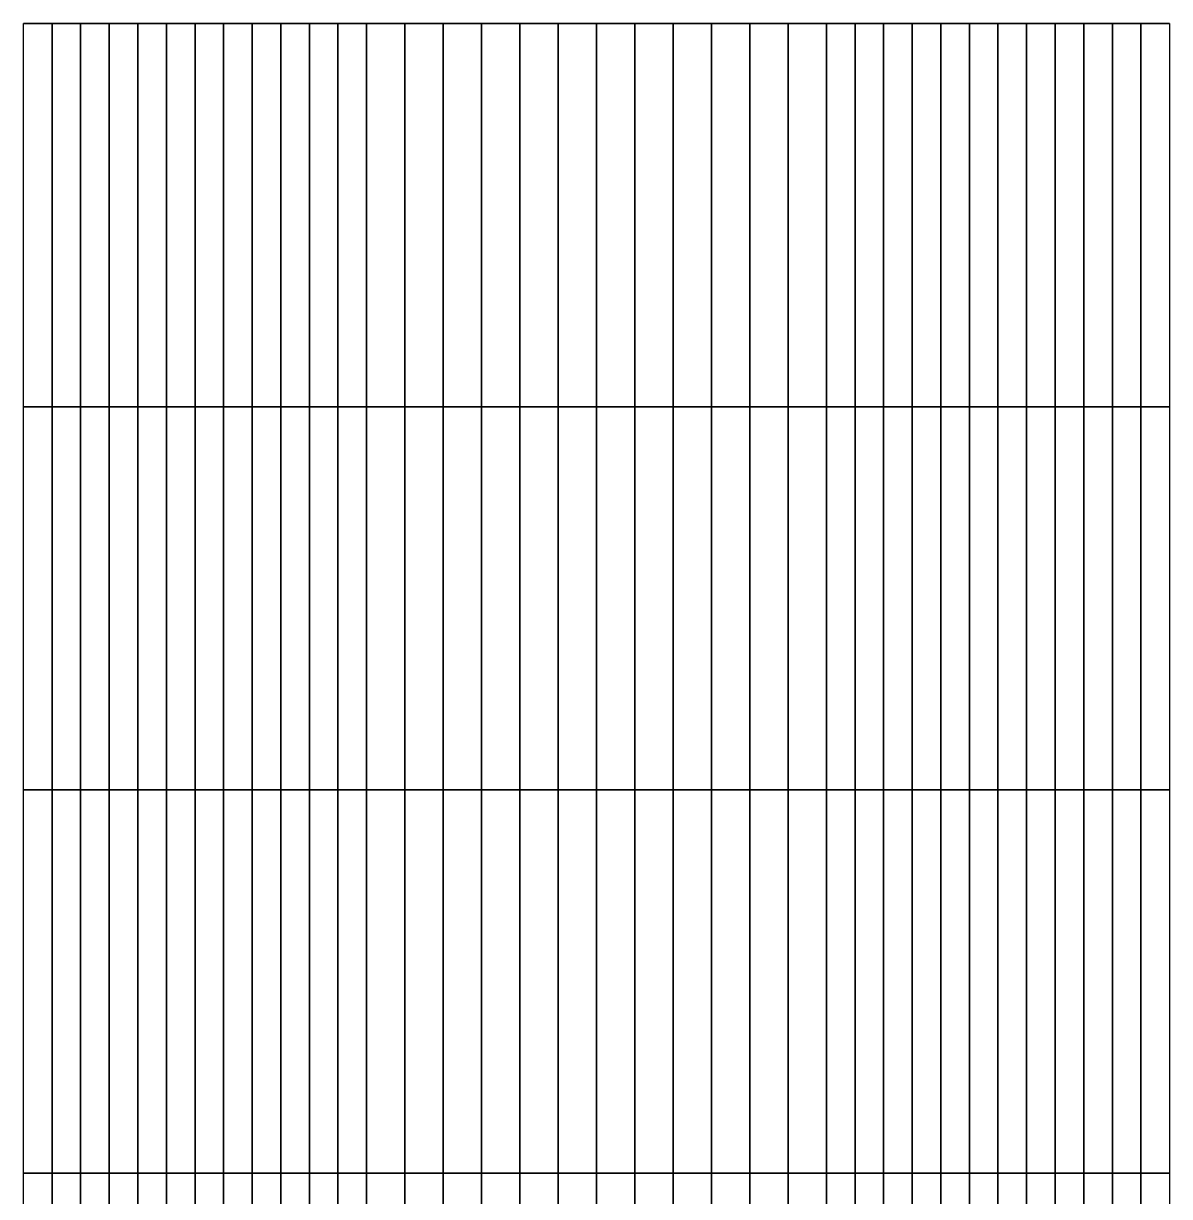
# Model space of a CAD drawing. Header units: inches. Extents: x 1.9 to 26.9, y -20 to 0.
# Drawn here: x 21.88 to 26.87, y -5.1 to 0 of the extents above; entities that cross this region are included whole.
import ezdxf

# ---------------------------------------------------------------- set-up
doc = ezdxf.new("R2010")
doc.units = ezdxf.units.IN
doc.header["$MEASUREMENT"] = 0
for name, color, linetype in [('Beam', 2, 'Continuous'), ('Col', 3, 'Continuous'), ('Dia', 5, 'Continuous'), ('Plat', 1, 'Continuous')]:
    doc.layers.add(name, color=color, linetype=linetype)

msp = doc.modelspace()

# ---------------------------------------------------------------- linework, layer by layer
at = {"layer": 'Beam', "extrusion": (0, -1, -2e-16)}
msp.add_line((26.8682, 0, 1.9428), (26.8682, -20, 1.9428), dxfattribs=at)
at = {"layer": 'Col', "extrusion": (0, -1, -2e-16)}
msp.add_line((26.8682, 0, 1.9428), (26.8682, 0, -4.0572), dxfattribs=at)
at = {"layer": 'Dia'}
for points in [[(21.8837, 0, 1.9428), (22.2991, 0, 1.9428), (22.4091, 0, 2.0267), (22.008, 0, 2.0267)], [(22.7144, 0, 1.9428), (22.8082, 0, 2.0267), (22.4091, 0, 2.0267), (22.2991, 0, 1.9428)], [(22.6298, 0, 2.4461), (22.9208, 0, 2.4461), (23.0193, 0, 2.53), (22.7542, 0, 2.53)], [(22.8785, 0, 2.6139), (22.7542, 0, 2.53), (23.0193, 0, 2.53), (23.1188, 0, 2.6139)], [(22.8785, 0, 2.6139), (23.1188, 0, 2.6139), (23.2202, 0, 2.6977), (23.0029, 0, 2.6977)], [(23.2119, 0, 2.4461), (23.2861, 0, 2.53), (23.0193, 0, 2.53), (22.9208, 0, 2.4461)], [(23.1272, 0, 2.7816), (23.0029, 0, 2.6977), (23.2202, 0, 2.6977), (23.3245, 0, 2.7816)], [(23.3619, 0, 2.6139), (23.1188, 0, 2.6139), (23.0193, 0, 2.53), (23.2861, 0, 2.53)], [(23.3619, 0, 2.6139), (23.441, 0, 2.6977), (23.2202, 0, 2.6977), (23.1188, 0, 2.6139)], [(23.525, 0, 2.7816), (23.3245, 0, 2.7816), (23.2202, 0, 2.6977), (23.441, 0, 2.6977)], [(23.3619, 0, 2.6139), (23.2861, 0, 2.53), (23.5558, 0, 2.53), (23.6105, 0, 2.6139)], [(23.3619, 0, 2.6139), (23.6105, 0, 2.6139), (23.6687, 0, 2.6977), (23.441, 0, 2.6977)], [(23.525, 0, 2.7816), (23.441, 0, 2.6977), (23.6687, 0, 2.6977), (23.732, 0, 2.7816)], [(23.8633, 0, 2.6139), (23.6105, 0, 2.6139), (23.5558, 0, 2.53), (23.8279, 0, 2.53)], [(23.8633, 0, 2.6139), (23.9016, 0, 2.6977), (23.6687, 0, 2.6977), (23.6105, 0, 2.6139)], [(23.9439, 0, 2.7816), (23.732, 0, 2.7816), (23.6687, 0, 2.6977), (23.9016, 0, 2.6977)], [(23.8633, 0, 2.6139), (23.8279, 0, 2.53), (24.1015, 0, 2.53), (24.1189, 0, 2.6139)], [(23.8633, 0, 2.6139), (24.1189, 0, 2.6139), (24.1379, 0, 2.6977), (23.9016, 0, 2.6977)], [(24.8885, 0, 2.6139), (24.8503, 0, 2.6977), (24.614, 0, 2.6977), (24.6329, 0, 2.6139)], [(24.8885, 0, 2.6139), (24.6329, 0, 2.6139), (24.6503, 0, 2.53), (24.924, 0, 2.53)], [(24.8885, 0, 2.6139), (25.1413, 0, 2.6139), (25.0832, 0, 2.6977), (24.8503, 0, 2.6977)], [(24.8885, 0, 2.6139), (24.924, 0, 2.53), (25.196, 0, 2.53), (25.1413, 0, 2.6139)], [(25.39, 0, 2.6139), (25.3109, 0, 2.6977), (25.0832, 0, 2.6977), (25.1413, 0, 2.6139)], [(25.39, 0, 2.6139), (25.1413, 0, 2.6139), (25.196, 0, 2.53), (25.4658, 0, 2.53)], [(25.3759, 0, 2.9494), (25.2093, 0, 2.9494), (25.3193, 0, 2.8655), (25.5003, 0, 2.8655)], [(25.39, 0, 2.6139), (25.6331, 0, 2.6139), (25.5317, 0, 2.6977), (25.3109, 0, 2.6977)], [(25.6247, 0, 2.7816), (25.5003, 0, 2.8655), (25.3193, 0, 2.8655), (25.4274, 0, 2.7816)], [(25.39, 0, 2.6139), (25.4658, 0, 2.53), (25.7325, 0, 2.53), (25.6331, 0, 2.6139)], [(26.0375, 0, 1.9428), (26.4528, 0, 1.9428), (26.3428, 0, 2.0267), (25.9437, 0, 2.0267)], [(26.8682, 0, 1.9428), (26.7439, 0, 2.0267), (26.3428, 0, 2.0267), (26.4528, 0, 1.9428)], [(22.1324, 0, 2.1106), (22.008, 0, 2.0267), (22.4091, 0, 2.0267), (22.5172, 0, 2.1106)], [(22.1324, 0, 2.1106), (22.5172, 0, 2.1106), (22.6215, 0, 2.1945), (22.2567, 0, 2.1945)], [(22.3811, 0, 2.2783), (22.2567, 0, 2.1945), (22.6215, 0, 2.1945), (22.7228, 0, 2.2783)], [(22.3811, 0, 2.2783), (22.7228, 0, 2.2783), (22.8223, 0, 2.3622), (22.5055, 0, 2.3622)], [(22.8987, 0, 2.1106), (22.5172, 0, 2.1106), (22.4091, 0, 2.0267), (22.8082, 0, 2.0267)], [(22.6298, 0, 2.4461), (22.5055, 0, 2.3622), (22.8223, 0, 2.3622), (22.9208, 0, 2.4461)], [(22.8987, 0, 2.1106), (22.9827, 0, 2.1945), (22.6215, 0, 2.1945), (22.5172, 0, 2.1106)], [(23.0618, 0, 2.2783), (22.7228, 0, 2.2783), (22.6215, 0, 2.1945), (22.9827, 0, 2.1945)], [(22.7144, 0, 1.9428), (23.1298, 0, 1.9428), (23.2035, 0, 2.0267), (22.8082, 0, 2.0267)], [(23.0618, 0, 2.2783), (23.1376, 0, 2.3622), (22.8223, 0, 2.3622), (22.7228, 0, 2.2783)], [(22.8987, 0, 2.1106), (22.8082, 0, 2.0267), (23.2035, 0, 2.0267), (23.2737, 0, 2.1106)], [(23.2119, 0, 2.4461), (22.9208, 0, 2.4461), (22.8223, 0, 2.3622), (23.1376, 0, 2.3622)], [(22.8987, 0, 2.1106), (23.2737, 0, 2.1106), (23.3371, 0, 2.1945), (22.9827, 0, 2.1945)], [(23.0618, 0, 2.2783), (22.9827, 0, 2.1945), (23.3371, 0, 2.1945), (23.3952, 0, 2.2783)], [(23.0618, 0, 2.2783), (23.3952, 0, 2.2783), (23.4499, 0, 2.3622), (23.1376, 0, 2.3622)], [(23.1272, 0, 2.7816), (23.3245, 0, 2.7816), (23.4326, 0, 2.8655), (23.2516, 0, 2.8655)], [(23.5452, 0, 1.9428), (23.5959, 0, 2.0267), (23.2035, 0, 2.0267), (23.1298, 0, 1.9428)], [(23.2119, 0, 2.4461), (23.1376, 0, 2.3622), (23.4499, 0, 2.3622), (23.5029, 0, 2.4461)], [(23.6439, 0, 2.1106), (23.2737, 0, 2.1106), (23.2035, 0, 2.0267), (23.5959, 0, 2.0267)], [(23.2119, 0, 2.4461), (23.5029, 0, 2.4461), (23.5558, 0, 2.53), (23.2861, 0, 2.53)], [(23.3759, 0, 2.9494), (23.2516, 0, 2.8655), (23.4326, 0, 2.8655), (23.5426, 0, 2.9494)], [(23.6439, 0, 2.1106), (23.6862, 0, 2.1945), (23.3371, 0, 2.1945), (23.2737, 0, 2.1106)], [(23.525, 0, 2.7816), (23.6155, 0, 2.8655), (23.4326, 0, 2.8655), (23.3245, 0, 2.7816)], [(23.7244, 0, 2.2783), (23.3952, 0, 2.2783), (23.3371, 0, 2.1945), (23.6862, 0, 2.1945)], [(23.7244, 0, 2.2783), (23.7599, 0, 2.3622), (23.4499, 0, 2.3622), (23.3952, 0, 2.2783)], [(23.7093, 0, 2.9494), (23.5426, 0, 2.9494), (23.4326, 0, 2.8655), (23.6155, 0, 2.8655)], [(23.7939, 0, 2.4461), (23.5029, 0, 2.4461), (23.4499, 0, 2.3622), (23.7599, 0, 2.3622)], [(23.7939, 0, 2.4461), (23.8279, 0, 2.53), (23.5558, 0, 2.53), (23.5029, 0, 2.4461)], [(23.525, 0, 2.7816), (23.732, 0, 2.7816), (23.8022, 0, 2.8655), (23.6155, 0, 2.8655)], [(23.5452, 0, 1.9428), (23.9606, 0, 1.9428), (23.9864, 0, 2.0267), (23.5959, 0, 2.0267)], [(23.6439, 0, 2.1106), (23.5959, 0, 2.0267), (23.9864, 0, 2.0267), (24.0107, 0, 2.1106)], [(23.7093, 0, 2.9494), (23.6155, 0, 2.8655), (23.8022, 0, 2.8655), (23.8759, 0, 2.9494)], [(23.6439, 0, 2.1106), (24.0107, 0, 2.1106), (24.032, 0, 2.1945), (23.6862, 0, 2.1945)], [(23.7244, 0, 2.2783), (23.6862, 0, 2.1945), (24.032, 0, 2.1945), (24.0509, 0, 2.2783)], [(23.7244, 0, 2.2783), (24.0509, 0, 2.2783), (24.0683, 0, 2.3622), (23.7599, 0, 2.3622)], [(23.9439, 0, 2.7816), (23.9919, 0, 2.8655), (23.8022, 0, 2.8655), (23.732, 0, 2.7816)], [(23.7939, 0, 2.4461), (23.7599, 0, 2.3622), (24.0683, 0, 2.3622), (24.0849, 0, 2.4461)], [(23.7939, 0, 2.4461), (24.0849, 0, 2.4461), (24.1015, 0, 2.53), (23.8279, 0, 2.53)], [(24.0426, 0, 2.9494), (23.8759, 0, 2.9494), (23.8022, 0, 2.8655), (23.9919, 0, 2.8655)], [(23.9439, 0, 2.7816), (23.9016, 0, 2.6977), (24.1379, 0, 2.6977), (24.1591, 0, 2.7816)], [(23.9439, 0, 2.7816), (24.1591, 0, 2.7816), (24.1834, 0, 2.8655), (23.9919, 0, 2.8655)], [(24.3759, 0, 1.9428), (24.3759, 0, 2.0267), (23.9864, 0, 2.0267), (23.9606, 0, 1.9428)], [(24.3759, 0, 2.1106), (24.0107, 0, 2.1106), (23.9864, 0, 2.0267), (24.3759, 0, 2.0267)], [(24.0426, 0, 2.9494), (23.9919, 0, 2.8655), (24.1834, 0, 2.8655), (24.2093, 0, 2.9494)], [(24.3759, 0, 2.1106), (24.3759, 0, 2.1945), (24.032, 0, 2.1945), (24.0107, 0, 2.1106)], [(24.3759, 0, 2.2783), (24.0509, 0, 2.2783), (24.032, 0, 2.1945), (24.3759, 0, 2.1945)], [(24.3759, 0, 2.2783), (24.3759, 0, 2.3622), (24.0683, 0, 2.3622), (24.0509, 0, 2.2783)], [(24.3759, 0, 2.4461), (24.0849, 0, 2.4461), (24.0683, 0, 2.3622), (24.3759, 0, 2.3622)], [(24.3759, 0, 2.4461), (24.3759, 0, 2.53), (24.1015, 0, 2.53), (24.0849, 0, 2.4461)], [(24.3759, 0, 2.6139), (24.1189, 0, 2.6139), (24.1015, 0, 2.53), (24.3759, 0, 2.53)], [(24.3759, 0, 2.6139), (24.3759, 0, 2.6977), (24.1379, 0, 2.6977), (24.1189, 0, 2.6139)], [(24.3759, 0, 2.7816), (24.1591, 0, 2.7816), (24.1379, 0, 2.6977), (24.3759, 0, 2.6977)], [(24.3759, 0, 2.7816), (24.3759, 0, 2.8655), (24.1834, 0, 2.8655), (24.1591, 0, 2.7816)], [(24.3759, 0, 2.9494), (24.2093, 0, 2.9494), (24.1834, 0, 2.8655), (24.3759, 0, 2.8655)], [(24.3759, 0, 2.9494), (24.3759, 0, 2.8655), (24.5685, 0, 2.8655), (24.5426, 0, 2.9494)], [(24.3759, 0, 2.7816), (24.5928, 0, 2.7816), (24.5685, 0, 2.8655), (24.3759, 0, 2.8655)], [(24.3759, 0, 2.7816), (24.3759, 0, 2.6977), (24.614, 0, 2.6977), (24.5928, 0, 2.7816)], [(24.3759, 0, 2.6139), (24.6329, 0, 2.6139), (24.614, 0, 2.6977), (24.3759, 0, 2.6977)], [(24.3759, 0, 2.6139), (24.3759, 0, 2.53), (24.6503, 0, 2.53), (24.6329, 0, 2.6139)], [(24.3759, 0, 2.4461), (24.667, 0, 2.4461), (24.6503, 0, 2.53), (24.3759, 0, 2.53)], [(24.3759, 0, 2.4461), (24.3759, 0, 2.3622), (24.6836, 0, 2.3622), (24.667, 0, 2.4461)], [(24.3759, 0, 2.2783), (24.701, 0, 2.2783), (24.6836, 0, 2.3622), (24.3759, 0, 2.3622)], [(24.3759, 0, 2.2783), (24.3759, 0, 2.1945), (24.7199, 0, 2.1945), (24.701, 0, 2.2783)], [(24.3759, 0, 2.1106), (24.7412, 0, 2.1106), (24.7199, 0, 2.1945), (24.3759, 0, 2.1945)], [(24.3759, 0, 2.1106), (24.3759, 0, 2.0267), (24.7655, 0, 2.0267), (24.7412, 0, 2.1106)], [(24.3759, 0, 1.9428), (24.7913, 0, 1.9428), (24.7655, 0, 2.0267), (24.3759, 0, 2.0267)], [(24.7093, 0, 2.9494), (24.5426, 0, 2.9494), (24.5685, 0, 2.8655), (24.76, 0, 2.8655)], [(24.8079, 0, 2.7816), (24.76, 0, 2.8655), (24.5685, 0, 2.8655), (24.5928, 0, 2.7816)], [(24.8079, 0, 2.7816), (24.5928, 0, 2.7816), (24.614, 0, 2.6977), (24.8503, 0, 2.6977)], [(24.958, 0, 2.4461), (24.924, 0, 2.53), (24.6503, 0, 2.53), (24.667, 0, 2.4461)], [(24.958, 0, 2.4461), (24.667, 0, 2.4461), (24.6836, 0, 2.3622), (24.992, 0, 2.3622)], [(25.0274, 0, 2.2783), (24.992, 0, 2.3622), (24.6836, 0, 2.3622), (24.701, 0, 2.2783)], [(25.0274, 0, 2.2783), (24.701, 0, 2.2783), (24.7199, 0, 2.1945), (25.0656, 0, 2.1945)], [(24.7093, 0, 2.9494), (24.76, 0, 2.8655), (24.9496, 0, 2.8655), (24.8759, 0, 2.9494)], [(25.108, 0, 2.1106), (25.0656, 0, 2.1945), (24.7199, 0, 2.1945), (24.7412, 0, 2.1106)], [(25.108, 0, 2.1106), (24.7412, 0, 2.1106), (24.7655, 0, 2.0267), (25.156, 0, 2.0267)], [(24.8079, 0, 2.7816), (25.0199, 0, 2.7816), (24.9496, 0, 2.8655), (24.76, 0, 2.8655)], [(25.2067, 0, 1.9428), (25.156, 0, 2.0267), (24.7655, 0, 2.0267), (24.7913, 0, 1.9428)], [(24.8079, 0, 2.7816), (24.8503, 0, 2.6977), (25.0832, 0, 2.6977), (25.0199, 0, 2.7816)], [(25.0426, 0, 2.9494), (24.8759, 0, 2.9494), (24.9496, 0, 2.8655), (25.1364, 0, 2.8655)], [(24.958, 0, 2.4461), (25.249, 0, 2.4461), (25.196, 0, 2.53), (24.924, 0, 2.53)], [(25.2269, 0, 2.7816), (25.1364, 0, 2.8655), (24.9496, 0, 2.8655), (25.0199, 0, 2.7816)], [(24.958, 0, 2.4461), (24.992, 0, 2.3622), (25.302, 0, 2.3622), (25.249, 0, 2.4461)], [(25.0274, 0, 2.2783), (25.3567, 0, 2.2783), (25.302, 0, 2.3622), (24.992, 0, 2.3622)], [(25.2269, 0, 2.7816), (25.0199, 0, 2.7816), (25.0832, 0, 2.6977), (25.3109, 0, 2.6977)], [(25.0274, 0, 2.2783), (25.0656, 0, 2.1945), (25.4148, 0, 2.1945), (25.3567, 0, 2.2783)], [(25.0426, 0, 2.9494), (25.1364, 0, 2.8655), (25.3193, 0, 2.8655), (25.2093, 0, 2.9494)], [(25.108, 0, 2.1106), (25.4781, 0, 2.1106), (25.4148, 0, 2.1945), (25.0656, 0, 2.1945)], [(25.108, 0, 2.1106), (25.156, 0, 2.0267), (25.5484, 0, 2.0267), (25.4781, 0, 2.1106)], [(25.2269, 0, 2.7816), (25.4274, 0, 2.7816), (25.3193, 0, 2.8655), (25.1364, 0, 2.8655)], [(25.2067, 0, 1.9428), (25.6221, 0, 1.9428), (25.5484, 0, 2.0267), (25.156, 0, 2.0267)], [(25.54, 0, 2.4461), (25.4658, 0, 2.53), (25.196, 0, 2.53), (25.249, 0, 2.4461)], [(25.2269, 0, 2.7816), (25.3109, 0, 2.6977), (25.5317, 0, 2.6977), (25.4274, 0, 2.7816)], [(25.54, 0, 2.4461), (25.249, 0, 2.4461), (25.302, 0, 2.3622), (25.6142, 0, 2.3622)], [(25.6901, 0, 2.2783), (25.6142, 0, 2.3622), (25.302, 0, 2.3622), (25.3567, 0, 2.2783)], [(25.6901, 0, 2.2783), (25.3567, 0, 2.2783), (25.4148, 0, 2.1945), (25.7692, 0, 2.1945)], [(25.8532, 0, 2.1106), (25.7692, 0, 2.1945), (25.4148, 0, 2.1945), (25.4781, 0, 2.1106)], [(25.6247, 0, 2.7816), (25.4274, 0, 2.7816), (25.5317, 0, 2.6977), (25.749, 0, 2.6977)], [(25.54, 0, 2.4461), (25.8311, 0, 2.4461), (25.7325, 0, 2.53), (25.4658, 0, 2.53)], [(25.8532, 0, 2.1106), (25.4781, 0, 2.1106), (25.5484, 0, 2.0267), (25.9437, 0, 2.0267)], [(25.8734, 0, 2.6139), (25.749, 0, 2.6977), (25.5317, 0, 2.6977), (25.6331, 0, 2.6139)], [(25.54, 0, 2.4461), (25.6142, 0, 2.3622), (25.9296, 0, 2.3622), (25.8311, 0, 2.4461)], [(26.0375, 0, 1.9428), (25.9437, 0, 2.0267), (25.5484, 0, 2.0267), (25.6221, 0, 1.9428)], [(25.6901, 0, 2.2783), (26.029, 0, 2.2783), (25.9296, 0, 2.3622), (25.6142, 0, 2.3622)], [(25.8734, 0, 2.6139), (25.6331, 0, 2.6139), (25.7325, 0, 2.53), (25.9977, 0, 2.53)], [(25.6901, 0, 2.2783), (25.7692, 0, 2.1945), (26.1304, 0, 2.1945), (26.029, 0, 2.2783)], [(26.1221, 0, 2.4461), (25.9977, 0, 2.53), (25.7325, 0, 2.53), (25.8311, 0, 2.4461)], [(25.8532, 0, 2.1106), (26.2347, 0, 2.1106), (26.1304, 0, 2.1945), (25.7692, 0, 2.1945)], [(26.1221, 0, 2.4461), (25.8311, 0, 2.4461), (25.9296, 0, 2.3622), (26.2464, 0, 2.3622)], [(25.8532, 0, 2.1106), (25.9437, 0, 2.0267), (26.3428, 0, 2.0267), (26.2347, 0, 2.1106)], [(26.3708, 0, 2.2783), (26.2464, 0, 2.3622), (25.9296, 0, 2.3622), (26.029, 0, 2.2783)], [(26.3708, 0, 2.2783), (26.029, 0, 2.2783), (26.1304, 0, 2.1945), (26.4951, 0, 2.1945)], [(26.6195, 0, 2.1106), (26.4951, 0, 2.1945), (26.1304, 0, 2.1945), (26.2347, 0, 2.1106)], [(26.6195, 0, 2.1106), (26.2347, 0, 2.1106), (26.3428, 0, 2.0267), (26.7439, 0, 2.0267)]]:
    msp.add_3dface(points, dxfattribs=at)
at = {"layer": 'Plat'}
for points in [[(21.8837, 0, 1.9428), (22.008, 0, 2.0267), (22.008, -1.6667, 2.0267), (21.8837, -1.6667, 1.9428)], [(22.1324, 0, 2.1106), (22.1324, -1.6667, 2.1106), (22.008, -1.6667, 2.0267), (22.008, 0, 2.0267)], [(22.1324, 0, 2.1106), (22.2567, 0, 2.1945), (22.2567, -1.6667, 2.1945), (22.1324, -1.6667, 2.1106)], [(22.3811, 0, 2.2783), (22.3811, -1.6667, 2.2783), (22.2567, -1.6667, 2.1945), (22.2567, 0, 2.1945)], [(22.3811, 0, 2.2783), (22.5055, 0, 2.3622), (22.5055, -1.6667, 2.3622), (22.3811, -1.6667, 2.2783)], [(22.6298, 0, 2.4461), (22.6298, -1.6667, 2.4461), (22.5055, -1.6667, 2.3622), (22.5055, 0, 2.3622)], [(22.6298, 0, 2.4461), (22.7542, 0, 2.53), (22.7542, -1.6667, 2.53), (22.6298, -1.6667, 2.4461)], [(22.8785, 0, 2.6139), (22.8785, -1.6667, 2.6139), (22.7542, -1.6667, 2.53), (22.7542, 0, 2.53)], [(22.8785, 0, 2.6139), (23.0029, 0, 2.6977), (23.0029, -1.6667, 2.6977), (22.8785, -1.6667, 2.6139)], [(23.1272, 0, 2.7816), (23.1272, -1.6667, 2.7816), (23.0029, -1.6667, 2.6977), (23.0029, 0, 2.6977)], [(23.1272, 0, 2.7816), (23.2516, 0, 2.8655), (23.2516, -1.6667, 2.8655), (23.1272, -1.6667, 2.7816)], [(23.3759, 0, 2.9494), (23.3759, -1.6667, 2.9494), (23.2516, -1.6667, 2.8655), (23.2516, 0, 2.8655)], [(23.3759, 0, 2.9494), (23.5426, 0, 2.9494), (23.5426, -1.6667, 2.9494), (23.3759, -1.6667, 2.9494)], [(23.7093, 0, 2.9494), (23.7093, -1.6667, 2.9494), (23.5426, -1.6667, 2.9494), (23.5426, 0, 2.9494)], [(23.7093, 0, 2.9494), (23.8759, 0, 2.9494), (23.8759, -1.6667, 2.9494), (23.7093, -1.6667, 2.9494)], [(24.0426, 0, 2.9494), (24.0426, -1.6667, 2.9494), (23.8759, -1.6667, 2.9494), (23.8759, 0, 2.9494)], [(24.0426, 0, 2.9494), (24.2093, 0, 2.9494), (24.2093, -1.6667, 2.9494), (24.0426, -1.6667, 2.9494)], [(24.3759, 0, 2.9494), (24.3759, -1.6667, 2.9494), (24.2093, -1.6667, 2.9494), (24.2093, 0, 2.9494)], [(24.3759, 0, 2.9494), (24.5426, 0, 2.9494), (24.5426, -1.6667, 2.9494), (24.3759, -1.6667, 2.9494)], [(24.7093, 0, 2.9494), (24.7093, -1.6667, 2.9494), (24.5426, -1.6667, 2.9494), (24.5426, 0, 2.9494)], [(24.7093, 0, 2.9494), (24.8759, 0, 2.9494), (24.8759, -1.6667, 2.9494), (24.7093, -1.6667, 2.9494)], [(25.0426, 0, 2.9494), (25.0426, -1.6667, 2.9494), (24.8759, -1.6667, 2.9494), (24.8759, 0, 2.9494)], [(25.0426, 0, 2.9494), (25.2093, 0, 2.9494), (25.2093, -1.6667, 2.9494), (25.0426, -1.6667, 2.9494)], [(25.3759, 0, 2.9494), (25.3759, -1.6667, 2.9494), (25.2093, -1.6667, 2.9494), (25.2093, 0, 2.9494)], [(25.3759, 0, 2.9494), (25.5003, 0, 2.8655), (25.5003, -1.6667, 2.8655), (25.3759, -1.6667, 2.9494)], [(25.6247, 0, 2.7816), (25.6247, -1.6667, 2.7816), (25.5003, -1.6667, 2.8655), (25.5003, 0, 2.8655)], [(25.6247, 0, 2.7816), (25.749, 0, 2.6977), (25.749, -1.6667, 2.6977), (25.6247, -1.6667, 2.7816)], [(25.8734, 0, 2.6139), (25.8734, -1.6667, 2.6139), (25.749, -1.6667, 2.6977), (25.749, 0, 2.6977)], [(25.8734, 0, 2.6139), (25.9977, 0, 2.53), (25.9977, -1.6667, 2.53), (25.8734, -1.6667, 2.6139)], [(26.1221, 0, 2.4461), (26.1221, -1.6667, 2.4461), (25.9977, -1.6667, 2.53), (25.9977, 0, 2.53)], [(26.1221, 0, 2.4461), (26.2464, 0, 2.3622), (26.2464, -1.6667, 2.3622), (26.1221, -1.6667, 2.4461)], [(26.3708, 0, 2.2783), (26.3708, -1.6667, 2.2783), (26.2464, -1.6667, 2.3622), (26.2464, 0, 2.3622)], [(26.3708, 0, 2.2783), (26.4951, 0, 2.1945), (26.4951, -1.6667, 2.1945), (26.3708, -1.6667, 2.2783)], [(26.6195, 0, 2.1106), (26.6195, -1.6667, 2.1106), (26.4951, -1.6667, 2.1945), (26.4951, 0, 2.1945)], [(26.6195, 0, 2.1106), (26.7439, 0, 2.0267), (26.7439, -1.6667, 2.0267), (26.6195, -1.6667, 2.1106)], [(26.8682, 0, 1.9428), (26.8682, -1.6667, 1.9428), (26.7439, -1.6667, 2.0267), (26.7439, 0, 2.0267)], [(21.8837, -3.3333, 1.9428), (21.8837, -1.6667, 1.9428), (22.008, -1.6667, 2.0267), (22.008, -3.3333, 2.0267)], [(22.1324, -3.3333, 2.1106), (22.008, -3.3333, 2.0267), (22.008, -1.6667, 2.0267), (22.1324, -1.6667, 2.1106)], [(22.1324, -3.3333, 2.1106), (22.1324, -1.6667, 2.1106), (22.2567, -1.6667, 2.1945), (22.2567, -3.3333, 2.1945)], [(22.3811, -3.3333, 2.2783), (22.2567, -3.3333, 2.1945), (22.2567, -1.6667, 2.1945), (22.3811, -1.6667, 2.2783)], [(22.3811, -3.3333, 2.2783), (22.3811, -1.6667, 2.2783), (22.5055, -1.6667, 2.3622), (22.5055, -3.3333, 2.3622)], [(22.6298, -3.3333, 2.4461), (22.5055, -3.3333, 2.3622), (22.5055, -1.6667, 2.3622), (22.6298, -1.6667, 2.4461)], [(22.6298, -3.3333, 2.4461), (22.6298, -1.6667, 2.4461), (22.7542, -1.6667, 2.53), (22.7542, -3.3333, 2.53)], [(22.8785, -3.3333, 2.6139), (22.7542, -3.3333, 2.53), (22.7542, -1.6667, 2.53), (22.8785, -1.6667, 2.6139)], [(22.8785, -3.3333, 2.6139), (22.8785, -1.6667, 2.6139), (23.0029, -1.6667, 2.6977), (23.0029, -3.3333, 2.6977)], [(23.1272, -3.3333, 2.7816), (23.0029, -3.3333, 2.6977), (23.0029, -1.6667, 2.6977), (23.1272, -1.6667, 2.7816)], [(23.1272, -3.3333, 2.7816), (23.1272, -1.6667, 2.7816), (23.2516, -1.6667, 2.8655), (23.2516, -3.3333, 2.8655)], [(23.3759, -3.3333, 2.9494), (23.2516, -3.3333, 2.8655), (23.2516, -1.6667, 2.8655), (23.3759, -1.6667, 2.9494)], [(23.3759, -3.3333, 2.9494), (23.3759, -1.6667, 2.9494), (23.5426, -1.6667, 2.9494), (23.5426, -3.3333, 2.9494)], [(23.7093, -3.3333, 2.9494), (23.5426, -3.3333, 2.9494), (23.5426, -1.6667, 2.9494), (23.7093, -1.6667, 2.9494)], [(23.7093, -3.3333, 2.9494), (23.7093, -1.6667, 2.9494), (23.8759, -1.6667, 2.9494), (23.8759, -3.3333, 2.9494)], [(24.0426, -3.3333, 2.9494), (23.8759, -3.3333, 2.9494), (23.8759, -1.6667, 2.9494), (24.0426, -1.6667, 2.9494)], [(24.0426, -3.3333, 2.9494), (24.0426, -1.6667, 2.9494), (24.2093, -1.6667, 2.9494), (24.2093, -3.3333, 2.9494)], [(24.3759, -3.3333, 2.9494), (24.2093, -3.3333, 2.9494), (24.2093, -1.6667, 2.9494), (24.3759, -1.6667, 2.9494)], [(24.3759, -3.3333, 2.9494), (24.3759, -1.6667, 2.9494), (24.5426, -1.6667, 2.9494), (24.5426, -3.3333, 2.9494)], [(24.7093, -3.3333, 2.9494), (24.5426, -3.3333, 2.9494), (24.5426, -1.6667, 2.9494), (24.7093, -1.6667, 2.9494)], [(24.7093, -3.3333, 2.9494), (24.7093, -1.6667, 2.9494), (24.8759, -1.6667, 2.9494), (24.8759, -3.3333, 2.9494)], [(25.0426, -3.3333, 2.9494), (24.8759, -3.3333, 2.9494), (24.8759, -1.6667, 2.9494), (25.0426, -1.6667, 2.9494)], [(25.0426, -3.3333, 2.9494), (25.0426, -1.6667, 2.9494), (25.2093, -1.6667, 2.9494), (25.2093, -3.3333, 2.9494)], [(25.3759, -3.3333, 2.9494), (25.2093, -3.3333, 2.9494), (25.2093, -1.6667, 2.9494), (25.3759, -1.6667, 2.9494)], [(25.3759, -3.3333, 2.9494), (25.3759, -1.6667, 2.9494), (25.5003, -1.6667, 2.8655), (25.5003, -3.3333, 2.8655)], [(25.6247, -3.3333, 2.7816), (25.5003, -3.3333, 2.8655), (25.5003, -1.6667, 2.8655), (25.6247, -1.6667, 2.7816)], [(25.6247, -3.3333, 2.7816), (25.6247, -1.6667, 2.7816), (25.749, -1.6667, 2.6977), (25.749, -3.3333, 2.6977)], [(25.8734, -3.3333, 2.6139), (25.749, -3.3333, 2.6977), (25.749, -1.6667, 2.6977), (25.8734, -1.6667, 2.6139)], [(25.8734, -3.3333, 2.6139), (25.8734, -1.6667, 2.6139), (25.9977, -1.6667, 2.53), (25.9977, -3.3333, 2.53)], [(26.1221, -3.3333, 2.4461), (25.9977, -3.3333, 2.53), (25.9977, -1.6667, 2.53), (26.1221, -1.6667, 2.4461)], [(26.1221, -3.3333, 2.4461), (26.1221, -1.6667, 2.4461), (26.2464, -1.6667, 2.3622), (26.2464, -3.3333, 2.3622)], [(26.3708, -3.3333, 2.2783), (26.2464, -3.3333, 2.3622), (26.2464, -1.6667, 2.3622), (26.3708, -1.6667, 2.2783)], [(26.3708, -3.3333, 2.2783), (26.3708, -1.6667, 2.2783), (26.4951, -1.6667, 2.1945), (26.4951, -3.3333, 2.1945)], [(26.6195, -3.3333, 2.1106), (26.4951, -3.3333, 2.1945), (26.4951, -1.6667, 2.1945), (26.6195, -1.6667, 2.1106)], [(26.6195, -3.3333, 2.1106), (26.6195, -1.6667, 2.1106), (26.7439, -1.6667, 2.0267), (26.7439, -3.3333, 2.0267)], [(26.8682, -3.3333, 1.9428), (26.7439, -3.3333, 2.0267), (26.7439, -1.6667, 2.0267), (26.8682, -1.6667, 1.9428)], [(21.8837, -3.3333, 1.9428), (22.008, -3.3333, 2.0267), (22.008, -5, 2.0267), (21.8837, -5, 1.9428)], [(22.1324, -3.3333, 2.1106), (22.1324, -5, 2.1106), (22.008, -5, 2.0267), (22.008, -3.3333, 2.0267)], [(22.1324, -3.3333, 2.1106), (22.2567, -3.3333, 2.1945), (22.2567, -5, 2.1945), (22.1324, -5, 2.1106)], [(22.3811, -3.3333, 2.2783), (22.3811, -5, 2.2783), (22.2567, -5, 2.1945), (22.2567, -3.3333, 2.1945)], [(22.3811, -3.3333, 2.2783), (22.5055, -3.3333, 2.3622), (22.5055, -5, 2.3622), (22.3811, -5, 2.2783)], [(22.6298, -3.3333, 2.4461), (22.6298, -5, 2.4461), (22.5055, -5, 2.3622), (22.5055, -3.3333, 2.3622)], [(22.6298, -3.3333, 2.4461), (22.7542, -3.3333, 2.53), (22.7542, -5, 2.53), (22.6298, -5, 2.4461)], [(22.8785, -3.3333, 2.6139), (22.8785, -5, 2.6139), (22.7542, -5, 2.53), (22.7542, -3.3333, 2.53)], [(22.8785, -3.3333, 2.6139), (23.0029, -3.3333, 2.6977), (23.0029, -5, 2.6977), (22.8785, -5, 2.6139)], [(23.1272, -3.3333, 2.7816), (23.1272, -5, 2.7816), (23.0029, -5, 2.6977), (23.0029, -3.3333, 2.6977)], [(23.1272, -3.3333, 2.7816), (23.2516, -3.3333, 2.8655), (23.2516, -5, 2.8655), (23.1272, -5, 2.7816)], [(23.3759, -3.3333, 2.9494), (23.3759, -5, 2.9494), (23.2516, -5, 2.8655), (23.2516, -3.3333, 2.8655)], [(23.3759, -3.3333, 2.9494), (23.5426, -3.3333, 2.9494), (23.5426, -5, 2.9494), (23.3759, -5, 2.9494)], [(23.7093, -3.3333, 2.9494), (23.7093, -5, 2.9494), (23.5426, -5, 2.9494), (23.5426, -3.3333, 2.9494)], [(23.7093, -3.3333, 2.9494), (23.8759, -3.3333, 2.9494), (23.8759, -5, 2.9494), (23.7093, -5, 2.9494)], [(24.0426, -3.3333, 2.9494), (24.0426, -5, 2.9494), (23.8759, -5, 2.9494), (23.8759, -3.3333, 2.9494)], [(24.0426, -3.3333, 2.9494), (24.2093, -3.3333, 2.9494), (24.2093, -5, 2.9494), (24.0426, -5, 2.9494)], [(24.3759, -3.3333, 2.9494), (24.3759, -5, 2.9494), (24.2093, -5, 2.9494), (24.2093, -3.3333, 2.9494)], [(24.3759, -3.3333, 2.9494), (24.5426, -3.3333, 2.9494), (24.5426, -5, 2.9494), (24.3759, -5, 2.9494)], [(24.7093, -3.3333, 2.9494), (24.7093, -5, 2.9494), (24.5426, -5, 2.9494), (24.5426, -3.3333, 2.9494)], [(24.7093, -3.3333, 2.9494), (24.8759, -3.3333, 2.9494), (24.8759, -5, 2.9494), (24.7093, -5, 2.9494)], [(25.0426, -3.3333, 2.9494), (25.0426, -5, 2.9494), (24.8759, -5, 2.9494), (24.8759, -3.3333, 2.9494)], [(25.0426, -3.3333, 2.9494), (25.2093, -3.3333, 2.9494), (25.2093, -5, 2.9494), (25.0426, -5, 2.9494)], [(25.3759, -3.3333, 2.9494), (25.3759, -5, 2.9494), (25.2093, -5, 2.9494), (25.2093, -3.3333, 2.9494)], [(25.3759, -3.3333, 2.9494), (25.5003, -3.3333, 2.8655), (25.5003, -5, 2.8655), (25.3759, -5, 2.9494)], [(25.6247, -3.3333, 2.7816), (25.6247, -5, 2.7816), (25.5003, -5, 2.8655), (25.5003, -3.3333, 2.8655)], [(25.6247, -3.3333, 2.7816), (25.749, -3.3333, 2.6977), (25.749, -5, 2.6977), (25.6247, -5, 2.7816)], [(25.8734, -3.3333, 2.6139), (25.8734, -5, 2.6139), (25.749, -5, 2.6977), (25.749, -3.3333, 2.6977)], [(25.8734, -3.3333, 2.6139), (25.9977, -3.3333, 2.53), (25.9977, -5, 2.53), (25.8734, -5, 2.6139)], [(26.1221, -3.3333, 2.4461), (26.1221, -5, 2.4461), (25.9977, -5, 2.53), (25.9977, -3.3333, 2.53)], [(26.1221, -3.3333, 2.4461), (26.2464, -3.3333, 2.3622), (26.2464, -5, 2.3622), (26.1221, -5, 2.4461)], [(26.3708, -3.3333, 2.2783), (26.3708, -5, 2.2783), (26.2464, -5, 2.3622), (26.2464, -3.3333, 2.3622)], [(26.3708, -3.3333, 2.2783), (26.4951, -3.3333, 2.1945), (26.4951, -5, 2.1945), (26.3708, -5, 2.2783)], [(26.6195, -3.3333, 2.1106), (26.6195, -5, 2.1106), (26.4951, -5, 2.1945), (26.4951, -3.3333, 2.1945)], [(26.6195, -3.3333, 2.1106), (26.7439, -3.3333, 2.0267), (26.7439, -5, 2.0267), (26.6195, -5, 2.1106)], [(26.8682, -3.3333, 1.9428), (26.8682, -5, 1.9428), (26.7439, -5, 2.0267), (26.7439, -3.3333, 2.0267)], [(21.8837, -6.6667, 1.9428), (21.8837, -5, 1.9428), (22.008, -5, 2.0267), (22.008, -6.6667, 2.0267)], [(22.1324, -6.6667, 2.1106), (22.008, -6.6667, 2.0267), (22.008, -5, 2.0267), (22.1324, -5, 2.1106)], [(22.1324, -6.6667, 2.1106), (22.1324, -5, 2.1106), (22.2567, -5, 2.1945), (22.2567, -6.6667, 2.1945)], [(22.3811, -6.6667, 2.2783), (22.2567, -6.6667, 2.1945), (22.2567, -5, 2.1945), (22.3811, -5, 2.2783)], [(22.3811, -6.6667, 2.2783), (22.3811, -5, 2.2783), (22.5055, -5, 2.3622), (22.5055, -6.6667, 2.3622)], [(22.6298, -6.6667, 2.4461), (22.5055, -6.6667, 2.3622), (22.5055, -5, 2.3622), (22.6298, -5, 2.4461)], [(22.6298, -6.6667, 2.4461), (22.6298, -5, 2.4461), (22.7542, -5, 2.53), (22.7542, -6.6667, 2.53)], [(22.8785, -6.6667, 2.6139), (22.7542, -6.6667, 2.53), (22.7542, -5, 2.53), (22.8785, -5, 2.6139)], [(22.8785, -6.6667, 2.6139), (22.8785, -5, 2.6139), (23.0029, -5, 2.6977), (23.0029, -6.6667, 2.6977)], [(23.1272, -6.6667, 2.7816), (23.0029, -6.6667, 2.6977), (23.0029, -5, 2.6977), (23.1272, -5, 2.7816)], [(23.1272, -6.6667, 2.7816), (23.1272, -5, 2.7816), (23.2516, -5, 2.8655), (23.2516, -6.6667, 2.8655)], [(23.3759, -6.6667, 2.9494), (23.2516, -6.6667, 2.8655), (23.2516, -5, 2.8655), (23.3759, -5, 2.9494)], [(23.3759, -6.6667, 2.9494), (23.3759, -5, 2.9494), (23.5426, -5, 2.9494), (23.5426, -6.6667, 2.9494)], [(23.7093, -6.6667, 2.9494), (23.5426, -6.6667, 2.9494), (23.5426, -5, 2.9494), (23.7093, -5, 2.9494)], [(23.7093, -6.6667, 2.9494), (23.7093, -5, 2.9494), (23.8759, -5, 2.9494), (23.8759, -6.6667, 2.9494)], [(24.0426, -6.6667, 2.9494), (23.8759, -6.6667, 2.9494), (23.8759, -5, 2.9494), (24.0426, -5, 2.9494)], [(24.0426, -6.6667, 2.9494), (24.0426, -5, 2.9494), (24.2093, -5, 2.9494), (24.2093, -6.6667, 2.9494)], [(24.3759, -6.6667, 2.9494), (24.2093, -6.6667, 2.9494), (24.2093, -5, 2.9494), (24.3759, -5, 2.9494)], [(24.3759, -6.6667, 2.9494), (24.3759, -5, 2.9494), (24.5426, -5, 2.9494), (24.5426, -6.6667, 2.9494)], [(24.7093, -6.6667, 2.9494), (24.5426, -6.6667, 2.9494), (24.5426, -5, 2.9494), (24.7093, -5, 2.9494)], [(24.7093, -6.6667, 2.9494), (24.7093, -5, 2.9494), (24.8759, -5, 2.9494), (24.8759, -6.6667, 2.9494)], [(25.0426, -6.6667, 2.9494), (24.8759, -6.6667, 2.9494), (24.8759, -5, 2.9494), (25.0426, -5, 2.9494)], [(25.0426, -6.6667, 2.9494), (25.0426, -5, 2.9494), (25.2093, -5, 2.9494), (25.2093, -6.6667, 2.9494)], [(25.3759, -6.6667, 2.9494), (25.2093, -6.6667, 2.9494), (25.2093, -5, 2.9494), (25.3759, -5, 2.9494)], [(25.3759, -6.6667, 2.9494), (25.3759, -5, 2.9494), (25.5003, -5, 2.8655), (25.5003, -6.6667, 2.8655)], [(25.6247, -6.6667, 2.7816), (25.5003, -6.6667, 2.8655), (25.5003, -5, 2.8655), (25.6247, -5, 2.7816)], [(25.6247, -6.6667, 2.7816), (25.6247, -5, 2.7816), (25.749, -5, 2.6977), (25.749, -6.6667, 2.6977)], [(25.8734, -6.6667, 2.6139), (25.749, -6.6667, 2.6977), (25.749, -5, 2.6977), (25.8734, -5, 2.6139)], [(25.8734, -6.6667, 2.6139), (25.8734, -5, 2.6139), (25.9977, -5, 2.53), (25.9977, -6.6667, 2.53)], [(26.1221, -6.6667, 2.4461), (25.9977, -6.6667, 2.53), (25.9977, -5, 2.53), (26.1221, -5, 2.4461)], [(26.1221, -6.6667, 2.4461), (26.1221, -5, 2.4461), (26.2464, -5, 2.3622), (26.2464, -6.6667, 2.3622)], [(26.3708, -6.6667, 2.2783), (26.2464, -6.6667, 2.3622), (26.2464, -5, 2.3622), (26.3708, -5, 2.2783)], [(26.3708, -6.6667, 2.2783), (26.3708, -5, 2.2783), (26.4951, -5, 2.1945), (26.4951, -6.6667, 2.1945)], [(26.6195, -6.6667, 2.1106), (26.4951, -6.6667, 2.1945), (26.4951, -5, 2.1945), (26.6195, -5, 2.1106)], [(26.6195, -6.6667, 2.1106), (26.6195, -5, 2.1106), (26.7439, -5, 2.0267), (26.7439, -6.6667, 2.0267)], [(26.8682, -6.6667, 1.9428), (26.7439, -6.6667, 2.0267), (26.7439, -5, 2.0267), (26.8682, -5, 1.9428)]]:
    msp.add_3dface(points, dxfattribs=at)

doc.saveas('drawing.dxf')
